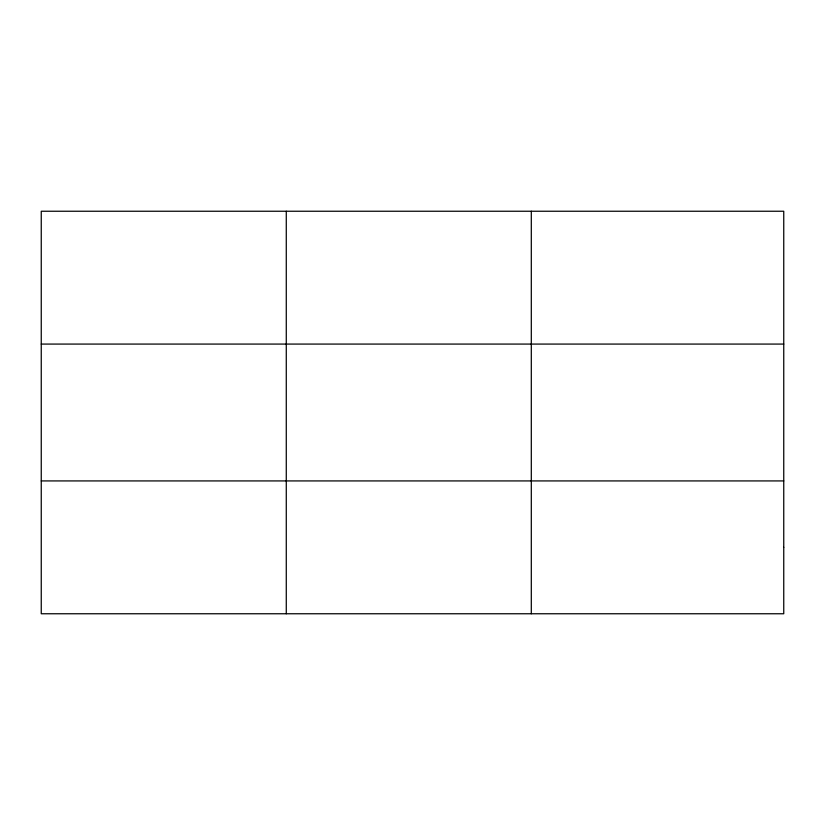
<?xml version="1.0" encoding="UTF-8"?>
<svg xmlns="http://www.w3.org/2000/svg" width="825" height="825" viewBox="0 0 825 825"><rect width="100%" height="100%" fill="white"/><g stroke="black" fill="none" stroke-linecap="round" stroke-linejoin="round"><path stroke-width="1.24" d="M286.275 211.241L286.275 613.759M531.3 211.241L531.3 613.759M41.25 344.077L783.75 344.077M41.25 480.923L783.75 480.923M783.75 547.346L783.75 613.759L41.25 613.759L41.25 211.241L783.75 211.241L783.75 547.346"/></g></svg>
